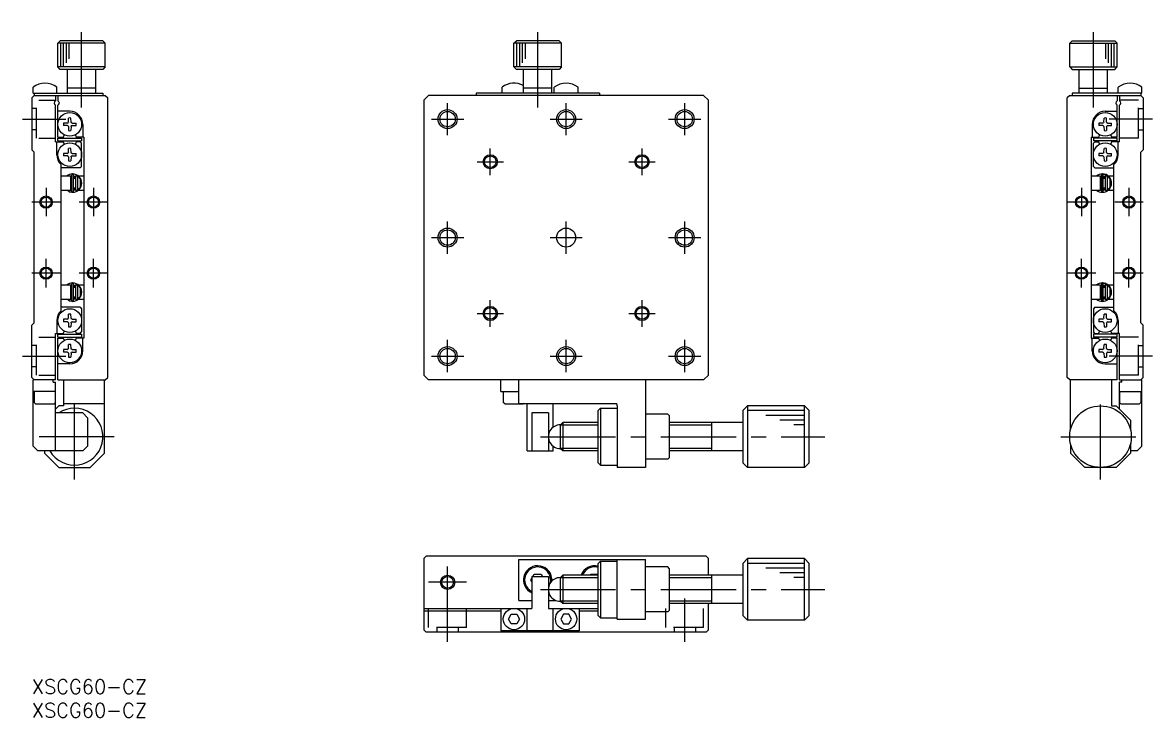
# Model space of a CAD drawing. Extents: x -2 to 236, y -8 to 272.
# Drawn here: x -1.9 to 236.3, y -8 to 138.6 of the extents above; entities that cross this region are included whole.
import ezdxf

# ---------------------------------------------------------------- set-up
doc = ezdxf.new("R2010")
doc.units = 0
doc.header["$LTSCALE"] = 0.5
doc.linetypes.add('CENTER', pattern=[50.8, 31.75, -6.35, 6.35, -6.35])
doc.linetypes.add('DASHED', pattern=[19.05, 12.7, -6.35])
for name, color, linetype in [('MSM_CENTER', 1, 'CENTER'), ('MSM_CONTINUOUS', 7, 'CONTINUOUS'), ('MSM_DASHED', 4, 'DASHED'), ('MSM_NARROW', 5, 'CONTINUOUS'), ('MSM_PART_NUMBER', 7, 'CONTINUOUS')]:
    doc.layers.add(name, color=color, linetype=linetype)
doc.styles.get("Standard").update_dxf_attribs({"font": 'txt.shx', "height": 3, "bigfont": 'bigfont.shx'})

# ---------------------------------------------------------------- blocks, each defined once
blk = doc.blocks.new('*U2')
at = {"layer": 'MSM_PART_NUMBER'}
blk.add_text('XSCG60-CZ', height=3, dxfattribs=at).set_placement((0, -3))
blk = doc.blocks.new('*U3')
at = {"layer": 'MSM_PART_NUMBER'}
blk.add_text('XSCG60-CZ', height=3, dxfattribs=at).set_placement((0, -8))

msp = doc.modelspace()

# ---------------------------------------------------------------- linework, layer by layer
at = {"layer": 'MSM_CENTER'}
for p, q in [((10.5, 120.71), (10.5, 138.6)), ((106.69, 120.71), (106.69, 138.6)), ((223.89, 120.71), (223.89, 138.6)), ((87.69, 114.83), (87.69, 121.63)), ((112.69, 114.83), (112.69, 121.63)), ((137.69, 114.83), (137.69, 121.63)), ((-1.95, 118.23), (7.2, 118.23)), ((84.29, 118.23), (91.09, 118.23)), ((109.29, 118.23), (116.09, 118.23)), ((134.29, 118.23), (141.09, 118.23)), ((236.34, 118.23), (227.19, 118.23)), ((96.69, 106.43), (96.69, 112.03)), ((128.69, 106.43), (128.69, 112.03)), ((93.89, 109.23), (99.49, 109.23)), ((125.89, 109.23), (131.49, 109.23)), ((3, 103.73), (3, 97.73)), ((13, 103.73), (13, 97.73)), ((221.39, 103.73), (221.39, 97.73)), ((231.39, 103.73), (231.39, 97.73)), ((6, 100.73), (0, 100.73)), ((16, 100.73), (10, 100.73)), ((224.39, 100.73), (218.39, 100.73)), ((234.39, 100.73), (228.39, 100.73)), ((87.69, 89.83), (87.69, 96.63)), ((112.69, 89.83), (112.69, 96.63)), ((137.69, 89.83), (137.69, 96.63)), ((84.29, 93.23), (91.09, 93.23)), ((109.29, 93.23), (116.09, 93.23)), ((134.29, 93.23), (141.09, 93.23)), ((3, 82.73), (3, 88.73)), ((13, 82.73), (13, 88.73)), ((221.39, 82.73), (221.39, 88.73)), ((231.39, 82.73), (231.39, 88.73)), ((6, 85.73), (0, 85.73)), ((16, 85.73), (10, 85.73)), ((224.39, 85.73), (218.39, 85.73)), ((234.39, 85.73), (228.39, 85.73)), ((96.69, 74.43), (96.69, 80.03)), ((128.69, 74.43), (128.69, 80.03)), ((93.89, 77.23), (99.49, 77.23)), ((125.89, 77.23), (131.49, 77.23)), ((87.69, 64.83), (87.69, 71.63)), ((112.69, 64.83), (112.69, 71.63)), ((137.69, 64.83), (137.69, 71.63)), ((-1.95, 68.23), (7.2, 68.23)), ((84.29, 68.23), (91.09, 68.23)), ((109.29, 68.23), (116.09, 68.23)), ((134.29, 68.23), (141.09, 68.23)), ((236.34, 68.23), (227.19, 68.23)), ((9, 42.18), (9, 59.69)), ((225.39, 42.18), (225.39, 59.69)), ((17.39, 51.23), (0.95, 51.23)), ((107.25, 51.23), (167.25, 51.23)), ((216.99, 51.23), (233.43, 51.23)), ((87.69, 7.94), (87.69, 24.5)), ((91.69, 20.5), (83.69, 20.5)), ((107.25, 19), (167.25, 19)), ((137.69, 7.94), (137.69, 17.09))]:
    msp.add_line(p, q, dxfattribs=at)
at = {"layer": 'MSM_CONTINUOUS'}
for p, q in [((5.5, 134.23), (6, 134.73)), ((15.5, 134.23), (5.5, 134.23)), ((5.5, 129.23), (5.5, 134.23)), ((15, 134.73), (6, 134.73)), ((15, 134.73), (15.5, 134.23)), ((15.5, 129.23), (15.5, 134.23)), ((101.69, 134.23), (102.19, 134.73)), ((111.69, 134.23), (101.69, 134.23)), ((101.69, 129.23), (101.69, 134.23)), ((111.19, 134.73), (102.19, 134.73)), ((111.19, 134.73), (111.69, 134.23)), ((111.69, 129.23), (111.69, 134.23)), ((219.39, 134.73), (218.89, 134.23)), ((218.89, 134.23), (228.89, 134.23)), ((218.89, 129.23), (218.89, 134.23)), ((219.39, 134.73), (228.39, 134.73)), ((228.89, 134.23), (228.39, 134.73)), ((228.89, 129.23), (228.89, 134.23)), ((15.5, 129.23), (5.5, 129.23)), ((6, 128.73), (5.5, 129.23)), ((15, 128.73), (6, 128.73)), ((7.5, 123.73), (7.5, 128.73)), ((13.5, 123.73), (13.5, 128.73)), ((15.5, 129.23), (15, 128.73)), ((111.69, 129.23), (101.69, 129.23)), ((102.19, 128.73), (101.69, 129.23)), ((111.19, 128.73), (102.19, 128.73)), ((103.69, 123.73), (103.69, 128.73)), ((109.69, 123.73), (109.69, 128.73)), ((111.69, 129.23), (111.19, 128.73)), ((218.89, 129.23), (228.89, 129.23)), ((218.89, 129.23), (219.39, 128.73)), ((219.39, 128.73), (228.39, 128.73)), ((220.89, 123.73), (220.89, 128.73)), ((226.89, 123.73), (226.89, 128.73)), ((228.39, 128.73), (228.89, 129.23)), ((0.25, 123.73), (0.25, 124.95)), ((5.25, 123.73), (5.25, 124.95)), ((13.5, 124.73), (7.5, 124.73)), ((99.19, 123.73), (99.19, 124.95)), ((109.69, 124.73), (103.69, 124.73)), ((110.19, 123.73), (110.19, 124.95)), ((115.19, 123.73), (115.19, 124.95)), ((220.89, 124.73), (226.89, 124.73)), ((229.14, 123.73), (229.14, 124.95)), ((234.14, 123.73), (234.14, 124.95)), ((0, 122.73), (0.5, 123.23)), ((0, 122.73), (0, 111.73)), ((0.25, 123.73), (15, 123.73)), ((0.5, 123.73), (0.5, 123.23)), ((0.5, 123.23), (15.5, 123.23)), ((5, 123.23), (5, 122.09)), ((5.5, 123.23), (5.5, 122.09)), ((15, 123.73), (15, 123.23)), ((15.5, 123.23), (16, 122.73)), ((16, 63.73), (16, 122.73)), ((82.69, 122.23), (83.69, 123.23)), ((82.69, 122.23), (82.69, 64.23)), ((141.69, 123.23), (83.69, 123.23)), ((119.69, 123.73), (93.69, 123.73)), ((93.69, 123.73), (93.69, 123.23)), ((119.69, 123.73), (119.69, 123.23)), ((142.69, 122.23), (141.69, 123.23)), ((142.69, 64.23), (142.69, 122.23)), ((218.89, 123.23), (218.39, 122.73)), ((218.39, 63.73), (218.39, 122.73)), ((218.89, 123.23), (233.89, 123.23)), ((234.14, 123.73), (219.39, 123.73)), ((219.39, 123.73), (219.39, 123.23)), ((228.89, 123.23), (228.89, 122.09)), ((229.39, 123.23), (229.39, 122.09)), ((233.89, 123.73), (233.89, 123.23)), ((234.39, 122.73), (233.89, 123.23)), ((234.39, 122.73), (234.39, 111.73)), ((5, 113.43), (5, 121.17)), ((5.5, 114.43), (5.5, 121.17)), ((8, 119.88), (5.5, 119.88)), ((226.39, 119.88), (228.89, 119.88)), ((228.89, 114.43), (228.89, 121.17)), ((229.39, 113.43), (229.39, 121.17)), ((7.5, 117.4), (6.68, 117.39)), ((7.5, 116.86), (6.68, 116.87)), ((7.5, 117.4), (7.67, 117.48)), ((7.5, 116.86), (7.67, 116.78)), ((7.73, 117.61), (7.67, 117.48)), ((7.73, 116.65), (7.67, 116.78)), ((7.73, 117.61), (7.74, 118.45)), ((8.27, 117.61), (8.26, 118.45)), ((8.27, 117.61), (8.33, 117.48)), ((8.27, 116.65), (8.33, 116.78)), ((8.5, 117.4), (8.33, 117.48)), ((8.5, 116.86), (8.33, 116.78)), ((8.5, 117.4), (9.32, 117.39)), ((8.5, 116.86), (9.32, 116.87)), ((10.75, 117.13), (10.75, 114.43)), ((223.64, 117.13), (223.64, 114.43)), ((225.89, 117.4), (225.06, 117.39)), ((225.89, 116.86), (225.06, 116.87)), ((225.89, 117.4), (226.05, 117.48)), ((225.89, 116.86), (226.05, 116.78)), ((226.11, 117.61), (226.05, 117.48)), ((226.11, 116.65), (226.05, 116.78)), ((226.11, 117.61), (226.13, 118.45)), ((226.66, 117.61), (226.65, 118.45)), ((226.66, 117.61), (226.72, 117.48)), ((226.66, 116.65), (226.72, 116.78)), ((226.89, 117.4), (226.72, 117.48)), ((226.89, 116.86), (226.72, 116.78)), ((226.89, 117.4), (227.71, 117.39)), ((226.89, 116.86), (227.71, 116.87)), ((5.5, 114.43), (6.59, 114.43)), ((7.73, 116.65), (7.74, 115.81)), ((8.27, 116.65), (8.26, 115.81)), ((11, 114.43), (9.41, 114.43)), ((11, 114.43), (11, 72.03)), ((223.39, 114.43), (223.39, 72.03)), ((223.39, 114.43), (224.97, 114.43)), ((226.11, 116.65), (226.13, 115.81)), ((226.66, 116.65), (226.65, 115.81)), ((228.89, 114.43), (227.8, 114.43)), ((5, 113.43), (6.59, 113.43)), ((5.25, 110.73), (5.25, 113.43)), ((5.5, 114.23), (10.5, 114.23)), ((5.5, 113.63), (5.5, 114.23)), ((5.5, 113.63), (10.5, 113.63)), ((7.73, 111.21), (7.74, 112.05)), ((8.27, 111.21), (8.26, 112.05)), ((10.2, 113.43), (9.41, 113.43)), ((10.2, 113.43), (10.5, 113.13)), ((10.5, 114.23), (10.5, 113.63)), ((10.5, 108.23), (10.5, 113.13)), ((228.89, 114.23), (223.89, 114.23)), ((223.89, 114.23), (223.89, 113.63)), ((228.89, 113.63), (223.89, 113.63)), ((224.19, 113.43), (223.89, 113.13)), ((223.89, 108.23), (223.89, 113.13)), ((224.19, 113.43), (224.97, 113.43)), ((226.11, 111.21), (226.13, 112.05)), ((226.66, 111.21), (226.65, 112.05)), ((229.39, 113.43), (227.8, 113.43)), ((228.89, 113.63), (228.89, 114.23)), ((229.14, 110.73), (229.14, 113.43)), ((0, 111.73), (0.5, 111.23)), ((0.5, 75.23), (0.5, 111.23)), ((7.5, 111), (6.68, 110.99)), ((7.5, 110.46), (6.68, 110.47)), ((7.5, 111), (7.67, 111.08)), ((7.5, 110.46), (7.67, 110.38)), ((7.73, 111.21), (7.67, 111.08)), ((7.73, 110.25), (7.67, 110.38)), ((7.73, 110.25), (7.74, 109.41)), ((8.27, 110.25), (8.26, 109.41)), ((8.27, 111.21), (8.33, 111.08)), ((8.27, 110.25), (8.33, 110.38)), ((8.5, 111), (8.33, 111.08)), ((8.5, 110.46), (8.33, 110.38)), ((8.5, 111), (9.32, 110.99)), ((8.5, 110.46), (9.32, 110.47)), ((225.89, 111), (225.06, 110.99)), ((225.89, 110.46), (225.06, 110.47)), ((225.89, 111), (226.05, 111.08)), ((225.89, 110.46), (226.05, 110.38)), ((226.11, 111.21), (226.05, 111.08)), ((226.11, 110.25), (226.05, 110.38)), ((226.11, 110.25), (226.13, 109.41)), ((226.66, 110.25), (226.65, 109.41)), ((226.66, 111.21), (226.72, 111.08)), ((226.66, 110.25), (226.72, 110.38)), ((226.89, 111), (226.72, 111.08)), ((226.89, 110.46), (226.72, 110.38)), ((226.89, 111), (227.71, 110.99)), ((226.89, 110.46), (227.71, 110.47)), ((234.39, 111.73), (233.89, 111.23)), ((233.89, 75.23), (233.89, 111.23)), ((6.2, 77.81), (6.2, 108.65)), ((10.2, 107.93), (6.2, 107.93)), ((10.2, 107.93), (10.5, 108.23)), ((224.19, 107.93), (223.89, 108.23)), ((224.19, 107.93), (228.19, 107.93)), ((228.19, 77.81), (228.19, 108.65)), ((8.2, 106.23), (6.2, 106.23)), ((7.84, 106.52), (7.82, 106.51)), ((7.83, 106.52), (7.84, 106.52)), ((7.87, 106.53), (7.84, 106.52)), ((7.84, 106.52), (7.84, 106.52)), ((7.84, 106.52), (7.84, 106.52)), ((7.84, 106.52), (7.84, 106.52)), ((7.88, 106.53), (7.87, 106.53)), ((7.89, 106.54), (7.88, 106.54)), ((7.88, 106.54), (7.88, 106.54)), ((7.88, 106.54), (7.88, 106.53)), ((7.88, 106.53), (7.88, 106.53)), ((7.89, 106.54), (7.89, 106.54)), ((7.89, 106.54), (7.89, 106.54)), ((7.89, 106.54), (7.89, 106.54)), ((7.89, 106.54), (7.89, 106.54)), ((7.89, 106.54), (7.89, 106.54)), ((7.89, 106.54), (7.89, 106.54)), ((7.89, 106.54), (7.89, 106.54)), ((7.89, 106.54), (7.89, 106.54)), ((8.19, 106.23), (8.2, 106.23)), ((8.2, 106.23), (8.4, 106.27)), ((8.2, 103.23), (8.2, 106.23)), ((8.2, 106.17), (8.21, 106.16)), ((8.4, 105.73), (8.2, 105.73)), ((8.21, 106.16), (8.22, 106.16)), ((8.22, 106.16), (8.24, 106.15)), ((8.24, 106.15), (8.25, 106.14)), ((8.25, 106.14), (8.26, 106.14)), ((8.26, 106.14), (8.28, 106.13)), ((8.28, 106.13), (8.29, 106.12)), ((8.29, 106.12), (8.3, 106.11)), ((8.3, 106.11), (8.31, 106.1)), ((8.31, 106.1), (8.32, 106.09)), ((8.32, 106.09), (8.33, 106.08)), ((8.33, 106.08), (8.34, 106.07)), ((8.34, 106.07), (8.35, 106.05)), ((8.35, 106.05), (8.36, 106.04)), ((8.36, 106.04), (8.37, 106.03)), ((8.37, 106.03), (8.37, 106.02)), ((8.37, 106.02), (8.38, 106)), ((8.38, 106), (8.38, 105.99)), ((8.38, 105.99), (8.39, 105.97)), ((8.39, 105.97), (8.39, 105.96)), ((8.39, 105.96), (8.4, 105.94)), ((8.4, 106.48), (8.4, 102.98)), ((8.4, 105.94), (8.4, 105.93)), ((8.4, 105.93), (8.4, 105.91)), ((8.4, 105.91), (8.4, 105.9)), ((8.4, 105.9), (8.4, 105.89)), ((8.4, 105.89), (8.4, 105.88)), ((8.79, 102.98), (8.79, 106.48)), ((9.2, 105.73), (8.79, 105.73)), ((8.79, 106.27), (9.2, 106.17)), ((9, 106.23), (9, 105.73)), ((9.01, 106.23), (9, 106.23)), ((9.01, 106.23), (9.01, 106.23)), ((9.01, 106.23), (9.01, 106.23)), ((9.01, 106.23), (9.01, 106.23)), ((9.01, 106.23), (9.01, 106.23)), ((9.2, 106.23), (9.2, 103.23)), ((9.7, 106.23), (9.2, 106.23)), ((9.7, 103.23), (9.7, 106.23)), ((9.7, 106.17), (10.2, 105.64)), ((11, 106.23), (9.84, 106.23)), ((10.2, 105.65), (10.2, 103.81)), ((225.39, 106.23), (223.39, 106.23)), ((225.38, 106.23), (225.39, 106.23)), ((225.39, 106.23), (225.59, 106.27)), ((225.39, 103.23), (225.39, 106.23)), ((225.59, 105.73), (225.39, 105.73)), ((225.59, 106.48), (225.59, 102.98)), ((226.5, 106.54), (225.81, 106.67)), ((225.99, 106.51), (225.98, 106.5)), ((225.98, 102.98), (225.98, 106.48)), ((225.98, 105.92), (225.99, 105.94)), ((225.98, 105.91), (225.98, 105.92)), ((225.98, 105.89), (225.98, 105.91)), ((225.98, 105.88), (225.98, 105.89)), ((226.39, 105.73), (225.98, 105.73)), ((226.02, 106.52), (225.99, 106.51)), ((225.99, 105.97), (226, 105.98)), ((225.99, 105.95), (225.99, 105.97)), ((225.99, 105.94), (225.99, 105.95)), ((226, 105.99), (226.01, 106.01)), ((226, 105.98), (226, 105.99)), ((226.01, 106.01), (226.02, 106.02)), ((226.05, 106.53), (226.02, 106.52)), ((226.02, 106.04), (226.03, 106.05)), ((226.02, 106.02), (226.02, 106.04)), ((226.03, 106.05), (226.04, 106.06)), ((226.04, 106.06), (226.05, 106.07)), ((226.08, 106.54), (226.05, 106.53)), ((226.05, 106.07), (226.06, 106.08)), ((226.06, 106.08), (226.07, 106.09)), ((226.07, 106.09), (226.08, 106.1)), ((226.12, 106.55), (226.08, 106.54)), ((226.08, 106.1), (226.09, 106.11)), ((226.09, 106.11), (226.1, 106.12)), ((226.1, 106.12), (226.12, 106.13)), ((226.15, 106.56), (226.12, 106.55)), ((226.12, 106.13), (226.13, 106.14)), ((226.13, 106.14), (226.14, 106.15)), ((226.14, 106.15), (226.16, 106.15)), ((226.18, 106.57), (226.15, 106.56)), ((226.16, 106.15), (226.17, 106.16)), ((226.17, 106.16), (226.18, 106.17)), ((226.22, 106.57), (226.18, 106.57)), ((226.18, 106.17), (226.2, 106.17)), ((226.19, 106.17), (226.19, 105.73)), ((226.2, 106.17), (226.21, 106.18)), ((226.21, 106.18), (226.23, 106.18)), ((226.25, 106.57), (226.22, 106.57)), ((226.23, 106.18), (226.24, 106.18)), ((226.24, 106.18), (226.26, 106.18)), ((226.29, 106.57), (226.25, 106.57)), ((226.26, 106.18), (226.27, 106.18)), ((226.27, 106.18), (226.29, 106.18)), ((226.32, 106.57), (226.29, 106.57)), ((226.29, 106.18), (226.3, 106.18)), ((226.3, 106.18), (226.32, 106.18)), ((226.35, 106.57), (226.32, 106.57)), ((226.32, 106.18), (226.33, 106.18)), ((226.33, 106.18), (226.35, 106.18)), ((226.39, 106.57), (226.35, 106.57)), ((226.35, 106.18), (226.36, 106.17)), ((226.36, 106.17), (226.38, 106.17)), ((226.38, 106.17), (226.39, 106.16)), ((226.42, 106.56), (226.39, 106.57)), ((226.39, 106.23), (226.39, 103.23)), ((226.89, 106.23), (226.39, 106.23)), ((226.39, 106.16), (226.4, 106.16)), ((226.4, 106.16), (226.41, 106.15)), ((226.46, 106.55), (226.42, 106.56)), ((226.45, 106.23), (226.46, 106.24)), ((226.49, 106.54), (226.46, 106.55)), ((226.49, 106.29), (226.46, 106.23)), ((226.46, 106.25), (226.47, 106.27)), ((226.46, 106.24), (226.46, 106.25)), ((226.47, 106.27), (226.48, 106.28)), ((226.48, 106.3), (226.49, 106.31)), ((226.48, 106.28), (226.48, 106.3)), ((226.52, 106.53), (226.49, 106.54)), ((226.56, 106.51), (226.49, 106.29)), ((226.49, 106.31), (226.5, 106.32)), ((226.5, 106.34), (226.51, 106.35)), ((226.5, 106.32), (226.5, 106.34)), ((226.51, 106.37), (226.52, 106.38)), ((226.51, 106.35), (226.51, 106.37)), ((226.55, 106.52), (226.52, 106.53)), ((226.52, 106.38), (226.53, 106.4)), ((226.53, 106.42), (226.54, 106.44)), ((226.53, 106.41), (226.53, 106.42)), ((226.53, 106.4), (226.53, 106.41)), ((226.54, 106.45), (226.55, 106.46)), ((226.54, 106.44), (226.54, 106.45)), ((226.55, 106.51), (226.55, 106.52)), ((226.55, 106.52), (226.55, 106.52)), ((226.58, 106.5), (226.55, 106.52)), ((226.55, 106.51), (226.55, 106.51)), ((226.55, 106.5), (226.55, 106.51)), ((226.55, 106.51), (226.55, 106.51)), ((226.55, 106.49), (226.55, 106.5)), ((226.55, 106.5), (226.55, 106.5)), ((226.55, 106.48), (226.55, 106.49)), ((226.55, 106.47), (226.55, 106.48)), ((226.55, 106.46), (226.55, 106.47)), ((226.89, 103.23), (226.89, 106.23)), ((226.89, 106.18), (227.39, 105.65)), ((228.19, 106.23), (227.02, 106.23)), ((227.39, 105.65), (227.39, 103.81)), ((6.2, 103.23), (8.2, 103.23)), ((7.36, 103.23), (7.84, 102.94)), ((7.81, 102.96), (7.83, 102.95)), ((7.83, 102.95), (7.92, 103.23)), ((7.83, 102.97), (7.84, 102.98)), ((7.83, 102.96), (7.83, 102.97)), ((7.83, 102.95), (7.83, 102.96)), ((7.83, 102.96), (7.83, 102.96)), ((7.83, 102.94), (7.83, 102.95)), ((7.83, 102.95), (7.83, 102.95)), ((7.84, 102.94), (7.83, 102.94)), ((7.83, 102.94), (7.83, 102.94)), ((7.84, 103.01), (7.85, 103.02)), ((7.84, 103), (7.84, 103.01)), ((7.84, 102.99), (7.84, 103)), ((7.84, 102.98), (7.84, 102.99)), ((7.84, 102.94), (7.87, 102.93)), ((7.85, 103.04), (7.86, 103.05)), ((7.85, 103.03), (7.85, 103.04)), ((7.85, 103.02), (7.85, 103.03)), ((7.86, 103.07), (7.87, 103.08)), ((7.86, 103.05), (7.86, 103.07)), ((7.87, 103.1), (7.88, 103.11)), ((7.87, 103.08), (7.87, 103.1)), ((7.87, 102.93), (7.9, 102.92)), ((7.88, 103.11), (7.89, 103.12)), ((7.88, 102.92), (8.57, 102.79)), ((7.89, 103.14), (7.9, 103.15)), ((7.89, 103.12), (7.89, 103.14)), ((7.9, 103.17), (7.91, 103.18)), ((7.9, 103.15), (7.9, 103.17)), ((7.9, 102.92), (7.93, 102.91)), ((7.91, 103.18), (7.92, 103.19)), ((7.92, 103.21), (7.93, 103.22)), ((7.92, 103.19), (7.92, 103.21)), ((7.93, 103.22), (7.94, 103.23)), ((7.93, 102.91), (7.96, 102.9)), ((7.96, 102.9), (8, 102.89)), ((8, 102.89), (8.03, 102.89)), ((8.03, 102.89), (8.07, 102.89)), ((8.07, 102.89), (8.1, 102.89)), ((8.1, 102.89), (8.13, 102.89)), ((8.13, 102.89), (8.17, 102.89)), ((8.17, 102.89), (8.2, 102.89)), ((8.2, 103.73), (8.4, 103.73)), ((8.22, 103.3), (8.2, 103.29)), ((8.2, 103.29), (8.2, 103.29)), ((8.2, 102.89), (8.24, 102.9)), ((8.23, 103.3), (8.22, 103.3)), ((8.24, 103.31), (8.23, 103.3)), ((8.26, 103.32), (8.24, 103.31)), ((8.24, 102.9), (8.27, 102.91)), ((8.27, 103.33), (8.26, 103.32)), ((8.28, 103.34), (8.27, 103.33)), ((8.27, 102.91), (8.3, 102.92)), ((8.29, 103.34), (8.28, 103.34)), ((8.31, 103.35), (8.29, 103.34)), ((8.3, 102.92), (8.34, 102.93)), ((8.32, 103.37), (8.31, 103.35)), ((8.33, 103.38), (8.32, 103.37)), ((8.34, 103.39), (8.33, 103.38)), ((8.35, 103.4), (8.34, 103.39)), ((8.34, 102.93), (8.37, 102.94)), ((8.36, 103.42), (8.35, 103.41)), ((8.35, 103.41), (8.35, 103.4)), ((8.37, 103.44), (8.36, 103.42)), ((8.38, 103.45), (8.37, 103.44)), ((8.37, 102.94), (8.4, 102.95)), ((8.39, 103.48), (8.38, 103.46)), ((8.38, 103.46), (8.38, 103.45)), ((8.4, 103.51), (8.39, 103.49)), ((8.39, 103.49), (8.39, 103.48)), ((8.4, 103.58), (8.4, 103.57)), ((8.4, 103.57), (8.4, 103.55)), ((8.4, 103.55), (8.4, 103.54)), ((8.4, 103.54), (8.4, 103.52)), ((8.4, 103.52), (8.4, 103.51)), ((8.4, 102.95), (8.41, 102.96)), ((8.79, 103.73), (9.2, 103.73)), ((9.2, 103.29), (8.79, 103.19)), ((9, 103.73), (9, 103.23)), ((9, 103.23), (9.01, 103.23)), ((9.01, 103.23), (9.01, 103.23)), ((9.01, 103.23), (9.01, 103.23)), ((9.01, 103.23), (9.01, 103.23)), ((9.2, 103.23), (9.7, 103.23)), ((10.2, 103.81), (9.7, 103.28)), ((9.84, 103.23), (9.84, 103.23)), ((9.84, 103.23), (11, 103.23)), ((223.39, 103.23), (225.39, 103.23)), ((225.39, 103.23), (225.37, 103.23)), ((225.39, 103.73), (225.59, 103.73)), ((225.59, 103.19), (225.39, 103.23)), ((225.98, 103.73), (226.39, 103.73)), ((225.98, 103.57), (225.98, 103.58)), ((225.98, 103.56), (225.98, 103.57)), ((225.98, 103.54), (225.98, 103.56)), ((225.99, 103.53), (225.98, 103.54)), ((226.39, 103.29), (225.98, 103.19)), ((225.99, 103.52), (225.99, 103.53)), ((225.99, 103.5), (225.99, 103.52)), ((226, 103.49), (225.99, 103.5)), ((226, 103.47), (226, 103.49)), ((226.01, 103.46), (226, 103.47)), ((226.01, 103.44), (226.01, 103.46)), ((226.02, 103.43), (226.01, 103.44)), ((226.03, 103.42), (226.02, 103.43)), ((226.04, 103.41), (226.03, 103.42)), ((226.05, 103.39), (226.04, 103.41)), ((226.05, 103.38), (226.05, 103.39)), ((226.06, 103.37), (226.05, 103.38)), ((226.08, 103.36), (226.06, 103.37)), ((226.09, 103.35), (226.08, 103.36)), ((226.1, 103.34), (226.09, 103.35)), ((226.11, 103.33), (226.1, 103.34)), ((226.12, 103.32), (226.11, 103.33)), ((226.14, 103.31), (226.12, 103.32)), ((226.15, 103.31), (226.14, 103.31)), ((226.16, 103.3), (226.15, 103.31)), ((226.18, 103.3), (226.16, 103.3)), ((226.19, 103.29), (226.18, 103.3)), ((226.19, 103.73), (226.19, 103.29)), ((226.21, 103.29), (226.19, 103.29)), ((226.22, 103.28), (226.21, 103.29)), ((226.23, 103.28), (226.22, 103.28)), ((226.25, 103.28), (226.23, 103.28)), ((226.26, 103.28), (226.25, 103.28)), ((226.28, 103.28), (226.26, 103.28)), ((226.29, 103.28), (226.28, 103.28)), ((226.31, 103.28), (226.29, 103.28)), ((226.32, 103.28), (226.31, 103.28)), ((226.34, 103.28), (226.32, 103.28)), ((226.35, 103.29), (226.34, 103.28)), ((226.37, 103.29), (226.35, 103.29)), ((226.38, 103.29), (226.37, 103.29)), ((226.4, 103.3), (226.38, 103.29)), ((226.39, 103.23), (226.89, 103.23)), ((226.49, 102.92), (226.55, 102.94)), ((226.55, 102.94), (226.57, 102.95)), ((226.56, 102.95), (226.56, 102.95)), ((227.39, 103.81), (226.89, 103.28)), ((227.02, 103.23), (228.19, 103.23)), ((7.84, 83.52), (7.82, 83.51)), ((7.83, 83.52), (7.84, 83.52)), ((7.87, 83.53), (7.84, 83.52)), ((7.84, 83.52), (7.84, 83.52)), ((7.84, 83.52), (7.84, 83.52)), ((7.84, 83.52), (7.84, 83.52)), ((7.88, 83.53), (7.87, 83.53)), ((7.89, 83.54), (7.88, 83.54)), ((7.88, 83.54), (7.88, 83.54)), ((7.88, 83.54), (7.88, 83.53)), ((7.88, 83.53), (7.88, 83.53)), ((7.89, 83.54), (7.89, 83.54)), ((7.89, 83.54), (7.89, 83.54)), ((7.89, 83.54), (7.89, 83.54)), ((7.89, 83.54), (7.89, 83.54)), ((7.89, 83.54), (7.89, 83.54)), ((7.89, 83.54), (7.89, 83.54)), ((7.89, 83.54), (7.89, 83.54)), ((7.89, 83.54), (7.89, 83.54)), ((8.4, 83.48), (8.4, 79.98)), ((8.79, 79.98), (8.79, 83.48)), ((225.59, 83.48), (225.59, 79.98)), ((226.5, 83.54), (225.81, 83.67)), ((225.99, 83.51), (225.98, 83.5)), ((225.98, 79.98), (225.98, 83.48)), ((226.02, 83.52), (225.99, 83.51)), ((226.05, 83.53), (226.02, 83.52)), ((226.08, 83.54), (226.05, 83.53)), ((226.12, 83.55), (226.08, 83.54)), ((226.15, 83.56), (226.12, 83.55)), ((226.18, 83.57), (226.15, 83.56)), ((226.22, 83.57), (226.18, 83.57)), ((226.25, 83.57), (226.22, 83.57)), ((226.29, 83.57), (226.25, 83.57)), ((226.32, 83.57), (226.29, 83.57)), ((226.35, 83.57), (226.32, 83.57)), ((226.39, 83.57), (226.35, 83.57)), ((226.42, 83.56), (226.39, 83.57)), ((226.46, 83.55), (226.42, 83.56)), ((226.49, 83.54), (226.46, 83.55)), ((226.52, 83.53), (226.49, 83.54)), ((226.56, 83.51), (226.49, 83.29)), ((226.55, 83.52), (226.52, 83.53)), ((226.53, 83.42), (226.54, 83.44)), ((226.53, 83.41), (226.53, 83.42)), ((226.53, 83.4), (226.53, 83.41)), ((226.54, 83.45), (226.55, 83.46)), ((226.54, 83.44), (226.54, 83.45)), ((226.55, 83.51), (226.55, 83.52)), ((226.55, 83.52), (226.55, 83.52)), ((226.55, 83.51), (226.55, 83.51)), ((226.55, 83.5), (226.55, 83.51)), ((226.55, 83.51), (226.55, 83.51)), ((226.55, 83.49), (226.55, 83.5)), ((226.55, 83.5), (226.55, 83.5)), ((226.55, 83.48), (226.55, 83.49)), ((226.55, 83.47), (226.55, 83.48)), ((226.55, 83.46), (226.55, 83.47)), ((226.58, 83.5), (226.56, 83.51)), ((8.2, 83.23), (6.2, 83.23)), ((8.19, 83.23), (8.2, 83.23)), ((8.2, 83.23), (8.4, 83.27)), ((8.2, 80.23), (8.2, 83.23)), ((8.2, 83.17), (8.21, 83.16)), ((8.4, 82.73), (8.2, 82.73)), ((8.21, 83.16), (8.22, 83.16)), ((8.22, 83.16), (8.24, 83.15)), ((8.24, 83.15), (8.25, 83.14)), ((8.25, 83.14), (8.26, 83.14)), ((8.26, 83.14), (8.28, 83.13)), ((8.28, 83.13), (8.29, 83.12)), ((8.29, 83.12), (8.3, 83.11)), ((8.3, 83.11), (8.31, 83.1)), ((8.31, 83.1), (8.32, 83.09)), ((8.32, 83.09), (8.33, 83.08)), ((8.33, 83.08), (8.34, 83.07)), ((8.34, 83.07), (8.35, 83.05)), ((8.35, 83.05), (8.36, 83.04)), ((8.36, 83.04), (8.37, 83.03)), ((8.37, 83.03), (8.37, 83.02)), ((8.37, 83.02), (8.38, 83)), ((8.38, 83), (8.38, 82.99)), ((8.38, 82.99), (8.39, 82.97)), ((8.39, 82.97), (8.39, 82.96)), ((8.39, 82.96), (8.4, 82.94)), ((8.4, 82.94), (8.4, 82.93)), ((8.4, 82.93), (8.4, 82.91)), ((8.4, 82.91), (8.4, 82.9)), ((8.4, 82.9), (8.4, 82.89)), ((8.4, 82.89), (8.4, 82.88)), ((9.2, 82.73), (8.79, 82.73)), ((8.79, 83.27), (9.2, 83.17)), ((9, 83.23), (9, 82.73)), ((9.01, 83.23), (9, 83.23)), ((9.01, 83.23), (9.01, 83.23)), ((9.01, 83.23), (9.01, 83.23)), ((9.01, 83.23), (9.01, 83.23)), ((9.01, 83.23), (9.01, 83.23)), ((9.2, 83.23), (9.2, 80.23)), ((9.7, 83.23), (9.2, 83.23)), ((9.7, 80.23), (9.7, 83.23)), ((9.7, 83.17), (10.2, 82.64)), ((11, 83.23), (9.84, 83.23)), ((10.2, 82.65), (10.2, 80.81)), ((225.39, 83.23), (223.39, 83.23)), ((225.38, 83.23), (225.39, 83.23)), ((225.39, 83.23), (225.59, 83.27)), ((225.39, 80.23), (225.39, 83.23)), ((225.59, 82.73), (225.39, 82.73)), ((225.98, 82.92), (225.99, 82.94)), ((225.98, 82.91), (225.98, 82.92)), ((225.98, 82.89), (225.98, 82.91)), ((225.98, 82.88), (225.98, 82.89)), ((226.39, 82.73), (225.98, 82.73)), ((225.99, 82.97), (226, 82.98)), ((225.99, 82.95), (225.99, 82.97)), ((225.99, 82.94), (225.99, 82.95)), ((226, 82.99), (226.01, 83.01)), ((226, 82.98), (226, 82.99)), ((226.01, 83.01), (226.02, 83.02)), ((226.02, 83.04), (226.03, 83.05)), ((226.02, 83.02), (226.02, 83.04)), ((226.03, 83.05), (226.04, 83.06)), ((226.04, 83.06), (226.05, 83.07)), ((226.05, 83.07), (226.06, 83.08)), ((226.06, 83.08), (226.07, 83.09)), ((226.07, 83.09), (226.08, 83.1)), ((226.08, 83.1), (226.09, 83.11)), ((226.09, 83.11), (226.1, 83.12)), ((226.1, 83.12), (226.12, 83.13)), ((226.12, 83.13), (226.13, 83.14)), ((226.13, 83.14), (226.14, 83.15)), ((226.14, 83.15), (226.16, 83.15)), ((226.16, 83.15), (226.17, 83.16)), ((226.17, 83.16), (226.18, 83.17)), ((226.18, 83.17), (226.2, 83.17)), ((226.19, 83.17), (226.19, 82.73)), ((226.2, 83.17), (226.21, 83.18)), ((226.21, 83.18), (226.23, 83.18)), ((226.23, 83.18), (226.24, 83.18)), ((226.24, 83.18), (226.26, 83.18)), ((226.26, 83.18), (226.27, 83.18)), ((226.27, 83.18), (226.29, 83.18)), ((226.29, 83.18), (226.3, 83.18)), ((226.3, 83.18), (226.32, 83.18)), ((226.32, 83.18), (226.33, 83.18)), ((226.33, 83.18), (226.35, 83.18)), ((226.35, 83.18), (226.36, 83.17)), ((226.36, 83.17), (226.38, 83.17)), ((226.38, 83.17), (226.39, 83.16)), ((226.39, 83.23), (226.39, 80.23)), ((226.89, 83.23), (226.39, 83.23)), ((226.39, 83.16), (226.4, 83.16)), ((226.4, 83.16), (226.41, 83.16)), ((226.45, 83.23), (226.46, 83.24)), ((226.49, 83.29), (226.46, 83.23)), ((226.46, 83.25), (226.47, 83.27)), ((226.46, 83.24), (226.46, 83.25)), ((226.47, 83.27), (226.48, 83.28)), ((226.48, 83.3), (226.49, 83.31)), ((226.48, 83.28), (226.48, 83.3)), ((226.49, 83.31), (226.5, 83.32)), ((226.5, 83.34), (226.51, 83.35)), ((226.5, 83.32), (226.5, 83.34)), ((226.51, 83.37), (226.52, 83.38)), ((226.51, 83.35), (226.51, 83.37)), ((226.52, 83.38), (226.53, 83.4)), ((226.89, 80.23), (226.89, 83.23)), ((226.89, 83.18), (227.39, 82.65)), ((228.19, 83.23), (227.02, 83.23)), ((227.39, 82.65), (227.39, 80.81)), ((6.2, 80.23), (8.2, 80.23)), ((7.36, 80.23), (7.84, 79.94)), ((7.81, 79.96), (8.57, 79.79)), ((7.83, 79.95), (7.92, 80.23)), ((7.83, 79.97), (7.84, 79.98)), ((7.83, 79.96), (7.83, 79.97)), ((7.83, 79.95), (7.83, 79.96)), ((7.83, 79.96), (7.83, 79.96)), ((7.83, 79.95), (7.83, 79.95)), ((7.83, 79.94), (7.83, 79.95)), ((7.83, 79.95), (7.83, 79.95)), ((7.84, 79.94), (7.83, 79.94)), ((7.83, 79.94), (7.83, 79.94)), ((7.84, 80.01), (7.85, 80.02)), ((7.84, 80), (7.84, 80.01)), ((7.84, 79.99), (7.84, 80)), ((7.84, 79.98), (7.84, 79.99)), ((7.84, 79.94), (7.87, 79.93)), ((7.85, 80.04), (7.86, 80.05)), ((7.85, 80.03), (7.85, 80.04)), ((7.85, 80.02), (7.85, 80.03)), ((7.86, 80.07), (7.87, 80.08)), ((7.86, 80.05), (7.86, 80.07)), ((7.87, 80.1), (7.88, 80.11)), ((7.87, 80.08), (7.87, 80.1)), ((7.87, 79.93), (7.9, 79.92)), ((7.88, 80.11), (7.89, 80.12)), ((7.89, 80.14), (7.9, 80.15)), ((7.89, 80.12), (7.89, 80.14)), ((7.9, 80.17), (7.91, 80.18)), ((7.9, 80.15), (7.9, 80.17)), ((7.9, 79.92), (7.93, 79.91)), ((7.91, 80.18), (7.92, 80.19)), ((7.92, 80.21), (7.93, 80.22)), ((7.92, 80.19), (7.92, 80.21)), ((7.93, 80.22), (7.94, 80.23)), ((7.93, 79.91), (7.96, 79.9)), ((7.96, 79.9), (8, 79.89)), ((8, 79.89), (8.03, 79.89)), ((8.03, 79.89), (8.07, 79.89)), ((8.07, 79.89), (8.1, 79.89)), ((8.1, 79.89), (8.13, 79.89)), ((8.13, 79.89), (8.17, 79.89)), ((8.17, 79.89), (8.2, 79.89)), ((8.2, 80.73), (8.4, 80.73)), ((8.22, 80.3), (8.2, 80.29)), ((8.2, 80.29), (8.2, 80.29)), ((8.2, 79.89), (8.24, 79.9)), ((8.23, 80.3), (8.22, 80.3)), ((8.24, 80.31), (8.23, 80.3)), ((8.26, 80.32), (8.24, 80.31)), ((8.24, 79.9), (8.27, 79.91)), ((8.27, 80.33), (8.26, 80.32)), ((8.28, 80.34), (8.27, 80.33)), ((8.27, 79.91), (8.3, 79.92)), ((8.29, 80.34), (8.28, 80.34)), ((8.31, 80.35), (8.29, 80.34)), ((8.3, 79.92), (8.34, 79.93)), ((8.32, 80.37), (8.31, 80.35)), ((8.33, 80.38), (8.32, 80.37)), ((8.34, 80.39), (8.33, 80.38)), ((8.35, 80.4), (8.34, 80.39)), ((8.34, 79.93), (8.37, 79.94)), ((8.36, 80.42), (8.35, 80.41)), ((8.35, 80.41), (8.35, 80.4)), ((8.37, 80.44), (8.36, 80.42)), ((8.38, 80.45), (8.37, 80.44)), ((8.37, 79.94), (8.4, 79.95)), ((8.39, 80.48), (8.38, 80.46)), ((8.38, 80.46), (8.38, 80.45)), ((8.4, 80.51), (8.39, 80.49)), ((8.39, 80.49), (8.39, 80.48)), ((8.4, 80.58), (8.4, 80.57)), ((8.4, 80.57), (8.4, 80.55)), ((8.4, 80.55), (8.4, 80.54)), ((8.4, 80.54), (8.4, 80.52)), ((8.4, 80.52), (8.4, 80.51)), ((8.4, 79.95), (8.41, 79.96)), ((8.79, 80.73), (9.2, 80.73)), ((9.2, 80.29), (8.79, 80.19)), ((9, 80.73), (9, 80.23)), ((9, 80.23), (9.01, 80.23)), ((9.01, 80.23), (9.01, 80.23)), ((9.01, 80.23), (9.01, 80.23)), ((9.01, 80.23), (9.01, 80.23)), ((9.2, 80.23), (9.7, 80.23)), ((10.2, 80.81), (9.7, 80.28)), ((9.84, 80.23), (9.84, 80.23)), ((9.84, 80.23), (11, 80.23)), ((223.39, 80.23), (225.39, 80.23)), ((225.39, 80.23), (225.37, 80.23)), ((225.39, 80.73), (225.59, 80.73)), ((225.59, 80.19), (225.39, 80.23)), ((225.98, 80.73), (226.39, 80.73)), ((225.98, 80.57), (225.98, 80.58)), ((225.98, 80.56), (225.98, 80.57)), ((225.98, 80.54), (225.98, 80.56)), ((225.99, 80.53), (225.98, 80.54)), ((226.39, 80.29), (225.98, 80.19)), ((225.99, 80.52), (225.99, 80.53)), ((225.99, 80.5), (225.99, 80.52)), ((226, 80.49), (225.99, 80.5)), ((226, 80.47), (226, 80.49)), ((226.01, 80.46), (226, 80.47)), ((226.01, 80.44), (226.01, 80.46)), ((226.02, 80.43), (226.01, 80.44)), ((226.03, 80.42), (226.02, 80.43)), ((226.04, 80.41), (226.03, 80.42)), ((226.05, 80.39), (226.04, 80.41)), ((226.05, 80.38), (226.05, 80.39)), ((226.06, 80.37), (226.05, 80.38)), ((226.08, 80.36), (226.06, 80.37)), ((226.09, 80.35), (226.08, 80.36)), ((226.1, 80.34), (226.09, 80.35)), ((226.11, 80.33), (226.1, 80.34)), ((226.12, 80.32), (226.11, 80.33)), ((226.14, 80.31), (226.12, 80.32)), ((226.15, 80.31), (226.14, 80.31)), ((226.16, 80.3), (226.15, 80.31)), ((226.18, 80.3), (226.16, 80.3)), ((226.19, 80.29), (226.18, 80.3)), ((226.19, 80.73), (226.19, 80.29)), ((226.21, 80.29), (226.19, 80.29)), ((226.22, 80.28), (226.21, 80.29)), ((226.23, 80.28), (226.22, 80.28)), ((226.25, 80.28), (226.23, 80.28)), ((226.26, 80.28), (226.25, 80.28)), ((226.28, 80.28), (226.26, 80.28)), ((226.29, 80.28), (226.28, 80.28)), ((226.31, 80.28), (226.29, 80.28)), ((226.32, 80.28), (226.31, 80.28)), ((226.34, 80.28), (226.32, 80.28)), ((226.35, 80.29), (226.34, 80.28)), ((226.37, 80.29), (226.35, 80.29)), ((226.38, 80.29), (226.37, 80.29)), ((226.4, 80.3), (226.38, 80.29)), ((226.39, 80.23), (226.89, 80.23)), ((226.49, 79.92), (226.55, 79.94)), ((226.55, 79.94), (226.57, 79.95)), ((226.56, 79.95), (226.56, 79.95)), ((227.39, 80.81), (226.89, 80.28)), ((227.02, 80.23), (228.19, 80.23)), ((10.2, 78.53), (6.2, 78.53)), ((7.73, 76.21), (7.74, 77.05)), ((8.27, 76.21), (8.26, 77.05)), ((10.2, 78.53), (10.5, 78.23)), ((10.5, 78.23), (10.5, 73.33)), ((224.19, 78.53), (223.89, 78.23)), ((223.89, 78.23), (223.89, 73.33)), ((224.19, 78.53), (228.19, 78.53)), ((226.11, 76.21), (226.13, 77.05)), ((226.66, 76.21), (226.65, 77.05)), ((0.5, 75.23), (0, 74.73)), ((0, 63.73), (0, 74.73)), ((5.25, 75.73), (5.25, 73.03)), ((7.5, 76), (6.68, 75.99)), ((7.5, 75.46), (6.68, 75.47)), ((7.5, 76), (7.67, 76.08)), ((7.5, 75.46), (7.67, 75.38)), ((7.73, 76.21), (7.67, 76.08)), ((7.73, 75.25), (7.67, 75.38)), ((7.73, 75.25), (7.74, 74.41)), ((8.27, 75.25), (8.26, 74.41)), ((8.27, 76.21), (8.33, 76.08)), ((8.27, 75.25), (8.33, 75.38)), ((8.5, 76), (8.33, 76.08)), ((8.5, 75.46), (8.33, 75.38)), ((8.5, 76), (9.32, 75.99)), ((8.5, 75.46), (9.32, 75.47)), ((225.89, 76), (225.06, 75.99)), ((225.89, 75.46), (225.06, 75.47)), ((225.89, 76), (226.05, 76.08)), ((225.89, 75.46), (226.05, 75.38)), ((226.11, 76.21), (226.05, 76.08)), ((226.11, 75.25), (226.05, 75.38)), ((226.11, 75.25), (226.13, 74.41)), ((226.66, 75.25), (226.65, 74.41)), ((226.66, 76.21), (226.72, 76.08)), ((226.66, 75.25), (226.72, 75.38)), ((226.89, 76), (226.72, 76.08)), ((226.89, 75.46), (226.72, 75.38)), ((226.89, 76), (227.71, 75.99)), ((226.89, 75.46), (227.71, 75.47)), ((229.14, 75.73), (229.14, 73.03)), ((233.89, 75.23), (234.39, 74.73)), ((234.39, 63.73), (234.39, 74.73)), ((5, 63.23), (5, 73.03)), ((5, 73.03), (6.59, 73.03)), ((5.5, 72.83), (10.5, 72.83)), ((5.5, 72.23), (5.5, 72.83)), ((5.5, 72.23), (10.5, 72.23)), ((5.5, 63.23), (5.5, 72.03)), ((5.5, 72.03), (6.59, 72.03)), ((10.2, 73.03), (9.41, 73.03)), ((11, 72.03), (9.41, 72.03)), ((10.2, 73.03), (10.5, 73.33)), ((10.5, 72.83), (10.5, 72.23)), ((10.75, 69.33), (10.75, 72.03)), ((223.39, 72.03), (224.97, 72.03)), ((223.64, 69.33), (223.64, 72.03)), ((224.19, 73.03), (223.89, 73.33)), ((228.89, 72.83), (223.89, 72.83)), ((223.89, 72.83), (223.89, 72.23)), ((228.89, 72.23), (223.89, 72.23)), ((224.19, 73.03), (224.97, 73.03)), ((229.39, 73.03), (227.8, 73.03)), ((228.89, 72.03), (227.8, 72.03)), ((228.89, 72.23), (228.89, 72.83)), ((228.89, 63.23), (228.89, 72.03)), ((229.39, 63.23), (229.39, 73.03)), ((7.5, 69.6), (6.68, 69.59)), ((7.5, 69.6), (7.67, 69.68)), ((7.73, 69.81), (7.67, 69.68)), ((7.73, 69.81), (7.74, 70.65)), ((8.27, 69.81), (8.26, 70.65)), ((8.27, 69.81), (8.33, 69.68)), ((8.5, 69.6), (8.33, 69.68)), ((8.5, 69.6), (9.32, 69.59)), ((225.89, 69.6), (225.06, 69.59)), ((225.89, 69.6), (226.05, 69.68)), ((226.11, 69.81), (226.05, 69.68)), ((226.11, 69.81), (226.13, 70.65)), ((226.66, 69.81), (226.65, 70.65)), ((226.66, 69.81), (226.72, 69.68)), ((226.89, 69.6), (226.72, 69.68)), ((226.89, 69.6), (227.71, 69.59)), ((7.5, 69.06), (6.68, 69.07)), ((7.5, 69.06), (7.67, 68.98)), ((7.73, 68.85), (7.67, 68.98)), ((7.73, 68.85), (7.74, 68.01)), ((8.27, 68.85), (8.26, 68.01)), ((8.27, 68.85), (8.33, 68.98)), ((8.5, 69.06), (8.33, 68.98)), ((8.5, 69.06), (9.32, 69.07)), ((225.89, 69.06), (225.06, 69.07)), ((225.89, 69.06), (226.05, 68.98)), ((226.11, 68.85), (226.05, 68.98)), ((226.11, 68.85), (226.13, 68.01)), ((226.66, 68.85), (226.65, 68.01)), ((226.66, 68.85), (226.72, 68.98)), ((226.89, 69.06), (226.72, 68.98)), ((226.89, 69.06), (227.71, 69.07)), ((8, 66.58), (5.5, 66.58)), ((226.39, 66.58), (228.89, 66.58)), ((0, 63.73), (0.5, 63.23)), ((0.3, 49.23), (0.3, 63.23)), ((5, 63.23), (0.3, 63.23)), ((4.5, 62.73), (4.5, 63.23)), ((4.5, 62.73), (5, 62.73)), ((5, 48.23), (5, 62.73)), ((5.5, 63.23), (15.5, 63.23)), ((6.7, 63.23), (6.7, 57.73)), ((15.3, 47.73), (15.3, 63.23)), ((15.5, 63.23), (16, 63.73)), ((83.69, 63.23), (82.69, 64.23)), ((141.69, 63.23), (83.69, 63.23)), ((98.94, 60.73), (98.94, 63.23)), ((102.69, 58.23), (102.69, 63.23)), ((129.44, 63.23), (129.44, 44.73)), ((142.69, 64.23), (141.69, 63.23)), ((218.89, 63.23), (218.39, 63.73)), ((228.89, 63.23), (218.89, 63.23)), ((219.09, 52.83), (219.09, 63.23)), ((227.69, 63.23), (227.69, 57.73)), ((229.39, 63.23), (234.09, 63.23)), ((229.39, 57.03), (229.39, 62.73)), ((229.89, 62.73), (229.39, 62.73)), ((229.89, 62.73), (229.89, 63.23)), ((234.39, 63.73), (233.89, 63.23)), ((234.09, 49.23), (234.09, 63.23)), ((5, 60.73), (0.3, 60.73)), ((0.5, 60.73), (0.5, 58.43)), ((98.94, 60.73), (102.69, 60.73)), ((99.44, 60.73), (99.44, 58.43)), ((229.39, 60.73), (234.09, 60.73)), ((229.39, 60.73), (229.39, 58.43)), ((233.89, 60.73), (233.89, 58.43)), ((0.8, 58.13), (0.5, 58.43)), ((0.8, 58.13), (4.7, 58.13)), ((5, 58.43), (4.7, 58.13)), ((5.7, 57.73), (5, 57.03)), ((6.7, 57.73), (5.7, 57.73)), ((6.7, 58.23), (15.3, 58.23)), ((99.74, 58.13), (99.44, 58.43)), ((99.74, 58.13), (103.64, 58.13)), ((102.69, 58.23), (123.4, 58.23)), ((103.74, 58.23), (103.64, 58.13)), ((104.44, 48.23), (104.44, 58.23)), ((109.94, 53.23), (109.94, 58.23)), ((119.44, 56.73), (119.94, 57.23)), ((119.94, 57.23), (119.94, 45.23)), ((119.94, 57.23), (123.44, 57.23)), ((123.44, 57.73), (123.44, 44.73)), ((149.94, 56.73), (150.94, 57.73)), ((162.94, 57.73), (150.94, 57.73)), ((150.94, 57.73), (150.94, 44.73)), ((162.94, 44.73), (162.94, 57.73)), ((163.94, 56.73), (162.94, 57.73)), ((227.69, 57.73), (228.69, 57.73)), ((228.69, 57.73), (231.69, 54.73)), ((229.69, 58.13), (229.39, 58.43)), ((229.69, 58.13), (233.59, 58.13)), ((233.59, 58.13), (233.89, 58.43)), ((10.75, 56.23), (5, 56.23)), ((11.75, 55.23), (10.75, 56.23)), ((11.75, 55.23), (11.75, 49.23)), ((108.94, 56.23), (105.44, 56.23)), ((105.44, 56.23), (105.44, 48.23)), ((108.94, 56.23), (108.94, 48.23)), ((119.44, 45.73), (119.44, 56.73)), ((134.14, 55.98), (129.44, 55.98)), ((134.44, 55.68), (134.14, 55.98)), ((134.44, 55.68), (134.44, 46.78)), ((149.94, 56.73), (149.94, 45.73)), ((163.94, 45.73), (163.94, 56.73)), ((111.44, 53.69), (111.98, 54.23)), ((111.44, 53.69), (111.44, 48.77)), ((111.98, 54.23), (111.98, 48.23)), ((119.44, 54.23), (111.98, 54.23)), ((149.94, 54.23), (134.44, 54.23)), ((143.44, 48.23), (143.44, 54.23)), ((231.69, 54.73), (231.69, 52.83)), ((1.3, 48.23), (0.3, 49.23)), ((10.75, 48.23), (1.3, 48.23)), ((2.7, 48.23), (2.7, 47.73)), ((5.7, 44.73), (2.7, 47.73)), ((10.75, 48.23), (11.75, 49.23)), ((12.3, 44.73), (15.3, 47.73)), ((104.44, 48.23), (109.94, 48.23)), ((109.94, 48.23), (109.94, 49.23)), ((111.98, 48.23), (111.44, 48.77)), ((119.44, 48.23), (111.98, 48.23)), ((149.94, 48.23), (134.44, 48.23)), ((219.09, 49.63), (219.09, 47.73)), ((222.09, 44.73), (219.09, 47.73)), ((228.69, 44.73), (231.69, 47.73)), ((231.69, 49.63), (231.69, 47.73)), ((233.09, 48.23), (231.69, 48.23)), ((233.09, 48.23), (234.09, 49.23)), ((119.44, 45.73), (119.94, 45.23)), ((134.14, 46.48), (129.44, 46.48)), ((134.44, 46.78), (134.14, 46.48)), ((149.94, 45.73), (150.94, 44.73)), ((163.94, 45.73), (162.94, 44.73)), ((5.7, 44.73), (12.3, 44.73)), ((119.94, 45.23), (123.44, 45.23)), ((129.44, 44.73), (123.44, 44.73)), ((162.94, 44.73), (150.94, 44.73)), ((228.69, 44.73), (222.09, 44.73)), ((82.69, 25.5), (83.19, 26)), ((82.69, 25.5), (82.69, 10.5)), ((142.19, 26), (83.19, 26)), ((102.69, 25.3), (129.44, 25.3)), ((102.69, 16.7), (102.69, 25.3)), ((119.44, 24.5), (119.94, 25)), ((119.44, 13.5), (119.44, 24.5)), ((119.94, 25), (119.94, 13)), ((119.94, 25), (123.44, 25)), ((123.44, 12.7), (123.44, 25.3)), ((129.44, 12.7), (129.44, 25.3)), ((142.19, 26), (142.69, 25.5)), ((142.69, 22), (142.69, 25.5)), ((149.94, 24.5), (150.94, 25.5)), ((149.94, 24.5), (149.94, 13.5)), ((162.94, 25.5), (150.94, 25.5)), ((150.94, 25.5), (150.94, 12.5)), ((162.94, 12.5), (162.94, 25.5)), ((163.94, 24.5), (162.94, 25.5)), ((163.94, 13.5), (163.94, 24.5)), ((105.44, 21.75), (108.94, 21.75)), ((105.44, 21.75), (105.44, 15)), ((105.68, 21.75), (105.97, 22.25)), ((105.97, 22.25), (107.41, 22.25)), ((107.41, 22.25), (107.7, 21.75)), ((108.94, 21.75), (108.94, 15)), ((111.44, 21.46), (111.98, 22)), ((111.44, 21.46), (111.44, 16.54)), ((111.98, 22), (111.98, 16)), ((119.44, 22), (111.98, 22)), ((117.83, 22), (117.97, 22.25)), ((117.97, 22.25), (119.41, 22.25)), ((119.41, 22.25), (119.44, 22.2)), ((134.14, 23.75), (129.44, 23.75)), ((134.44, 23.45), (134.14, 23.75)), ((134.44, 23.45), (134.44, 14.55)), ((149.94, 22), (134.44, 22)), ((143.44, 16), (143.44, 22)), ((105.25, 21), (105.44, 21.33)), ((105.44, 20.67), (105.25, 21)), ((102.69, 16.7), (105.44, 16.7)), ((108.94, 16.7), (110.46, 16.7)), ((82.69, 15), (105.44, 15)), ((82.69, 14.5), (98.94, 14.5)), ((98.94, 15), (98.94, 10.3)), ((104.44, 10.3), (104.44, 15)), ((108.94, 15), (119.44, 15)), ((109.94, 10.3), (109.94, 15)), ((111.98, 16), (111.44, 16.54)), ((119.44, 16), (111.98, 16)), ((115.44, 15), (115.44, 10.3)), ((115.44, 14.5), (119.44, 14.5)), ((134.44, 14.55), (134.14, 14.25)), ((149.94, 16), (134.44, 16)), ((142.69, 10.5), (142.69, 16)), ((100.54, 12.75), (101.12, 13.75)), ((101.12, 11.75), (100.54, 12.75)), ((101.12, 13.75), (102.27, 13.75)), ((102.27, 13.75), (102.85, 12.75)), ((102.85, 12.75), (102.27, 11.75)), ((112.12, 13.75), (111.54, 12.75)), ((111.54, 12.75), (112.12, 11.75)), ((113.27, 13.75), (112.12, 13.75)), ((113.85, 12.75), (113.27, 13.75)), ((113.27, 11.75), (113.85, 12.75)), ((119.44, 13.5), (119.94, 13)), ((119.94, 13), (123.44, 13)), ((123.44, 12.7), (129.44, 12.7)), ((134.14, 14.25), (129.44, 14.25)), ((149.94, 13.5), (150.94, 12.5)), ((162.94, 12.5), (150.94, 12.5)), ((163.94, 13.5), (162.94, 12.5)), ((83.19, 10), (82.69, 10.5)), ((83.19, 10), (82.69, 10.5)), ((142.19, 10), (83.19, 10)), ((115.44, 10.3), (98.94, 10.3)), ((102.27, 11.75), (101.12, 11.75)), ((112.12, 11.75), (113.27, 11.75)), ((142.19, 10), (142.69, 10.5)), ((142.69, 10.5), (142.19, 10))]:
    msp.add_line(p, q, dxfattribs=at)
for centre, radius in [((8, 117.13), 2.5), ((87.69, 118.23), 1.62), ((112.69, 118.23), 1.62), ((137.69, 118.23), 1.62), ((226.39, 117.13), 2.5), ((8, 110.73), 2.5), ((226.39, 110.73), 2.5), ((96.69, 109.23), 1.23), ((128.69, 109.23), 1.23), ((3, 100.73), 1.06), ((13, 100.73), 1.06), ((221.39, 100.73), 1.06), ((231.39, 100.73), 1.06), ((87.69, 93.23), 1.62), ((112.69, 93.23), 2), ((137.69, 93.23), 1.62), ((3, 85.73), 1.06), ((13, 85.73), 1.06), ((221.39, 85.73), 1.06), ((231.39, 85.73), 1.06), ((8, 75.73), 2.5), ((96.69, 77.23), 1.23), ((128.69, 77.23), 1.23), ((226.39, 75.73), 2.5), ((8, 69.33), 2.5), ((226.39, 69.33), 2.5), ((87.69, 68.23), 1.62), ((112.69, 68.23), 1.62), ((137.69, 68.23), 1.62), ((225.39, 51.23), 6.5), ((87.69, 20.5), 1.23), ((101.69, 12.75), 2.25), ((112.69, 12.75), 2.25)]:
    msp.add_circle(centre, radius, dxfattribs=at)
for centre, radius, start, end in [((2.75, 121.83), 4, 51.3178, 128.6822), ((101.69, 121.83), 4, 60, 128.6822), ((112.69, 121.83), 4, 51.3178, 128.6822), ((231.64, 121.83), 4, 51.3178, 128.6822), ((5.2, 121.63), 0.5, 113.5782, 246.4218), ((5.3, 121.63), 0.5, 293.5782, 66.4218), ((229.09, 121.63), 0.5, 113.5782, 246.4218), ((229.19, 121.63), 0.5, 293.5782, 66.4218), ((8, 117.13), 2.75, 0, 90), ((226.39, 117.13), 2.75, 90, 180), ((8, 117.13), 1.35, 168.8959, 191.1041), ((8, 117.13), 1.35, 78.8959, 101.1041), ((8, 117.13), 1.35, 348.8959, 11.1041), ((226.39, 117.13), 1.35, 168.8959, 191.1041), ((226.39, 117.13), 1.35, 78.8959, 101.1041), ((226.39, 117.13), 1.35, 348.8959, 11.1041), ((8, 113.93), 1.5, 139.4584, 168.463), ((8, 117.13), 1.35, 258.8959, 281.1041), ((8, 113.93), 1.5, 11.537, 40.5416), ((226.39, 113.93), 1.5, 139.4584, 168.463), ((226.39, 117.13), 1.35, 258.8959, 281.1041), ((226.39, 113.93), 1.5, 11.537, 40.5416), ((8, 113.93), 1.5, 191.537, 220.5416), ((8, 110.73), 1.35, 78.8959, 101.1041), ((8, 113.93), 1.5, 319.4584, 348.4631), ((226.39, 113.93), 1.5, 191.5369, 220.5416), ((226.39, 110.73), 1.35, 78.8959, 101.1041), ((226.39, 113.93), 1.5, 319.4584, 348.463), ((8, 110.73), 2.75, 180, 229.1149), ((8, 110.73), 1.35, 168.8959, 191.1041), ((8, 110.73), 1.35, 348.8959, 11.1041), ((226.39, 110.73), 1.35, 168.8959, 191.1041), ((226.39, 110.73), 1.35, 348.8959, 11.1041), ((226.39, 110.73), 2.75, 310.8851, 0), ((8, 110.73), 1.35, 258.8959, 281.1041), ((226.39, 110.73), 1.35, 258.8959, 281.1041), ((8.6, 104.72), 1.95, 90.7744, 129.4291), ((8.6, 106.48), 0.195, 0, 180), ((8.6, 104.73), 1.94, 270.6723, 89.258), ((225.79, 104.72), 1.95, 90.7247, 129.4262), ((225.79, 106.48), 0.195, 0, 180), ((225.79, 104.73), 1.94, 270.7347, 66.8395), ((8.6, 102.98), 0.195, 180, 0), ((225.79, 104.73), 1.94, 230.4691, 269.2862), ((225.79, 102.98), 0.195, 180, 0), ((8.6, 81.72), 1.95, 90.7744, 129.4291), ((8.6, 83.48), 0.195, 0, 180), ((8.6, 81.73), 1.94, 270.6723, 89.258), ((225.79, 81.72), 1.95, 90.7247, 129.4262), ((225.79, 83.48), 0.195, 0, 180), ((225.79, 81.73), 1.94, 270.7347, 66.8395), ((8.6, 79.98), 0.195, 180, 0), ((225.79, 81.73), 1.94, 230.4691, 269.2862), ((225.79, 79.98), 0.195, 180, 0), ((8, 75.73), 2.75, 130.8851, 180), ((8, 75.73), 1.35, 78.8959, 101.1041), ((226.39, 75.73), 1.35, 78.8959, 101.1041), ((226.39, 75.73), 2.75, 0, 49.1149), ((8, 75.73), 1.35, 168.8959, 191.1041), ((8, 75.73), 1.35, 258.8959, 281.1041), ((8, 75.73), 1.35, 348.8959, 11.1041), ((226.39, 75.73), 1.35, 168.8959, 191.1041), ((226.39, 75.73), 1.35, 258.8959, 281.1041), ((226.39, 75.73), 1.35, 348.8959, 11.1041), ((8, 72.53), 1.5, 139.4584, 168.463), ((8, 72.53), 1.5, 191.537, 220.5416), ((8, 72.53), 1.5, 11.537, 40.5416), ((8, 72.53), 1.5, 319.4584, 348.4631), ((226.39, 72.53), 1.5, 139.4584, 168.463), ((226.39, 72.53), 1.5, 191.5369, 220.5416), ((226.39, 72.53), 1.5, 11.537, 40.5416), ((226.39, 72.53), 1.5, 319.4584, 348.463), ((8, 69.33), 1.35, 168.8959, 191.1041), ((8, 69.33), 1.35, 78.8959, 101.1041), ((8, 69.33), 2.75, 270, 0), ((8, 69.33), 1.35, 348.8959, 11.1041), ((226.39, 69.33), 2.75, 180, 270), ((226.39, 69.33), 1.35, 168.8959, 191.1041), ((226.39, 69.33), 1.35, 78.8959, 101.1041), ((226.39, 69.33), 1.35, 348.8959, 11.1041), ((8, 69.33), 1.35, 258.8959, 281.1041), ((226.39, 69.33), 1.35, 258.8959, 281.1041), ((9, 51.23), 6, 210, 123.5573), ((120.44, 57.73), 3, 0, 9.5941), ((111.44, 51.23), 2.5, 89.0567, 270.9433), ((106.69, 21), 3, 355.7409, 245.3756), ((118.69, 21), 3, 75.5225, 160.5288), ((106.69, 21), 2.75, 347.6297, 242.9643), ((111.44, 19), 2.5, 89.0567, 270.9433), ((118.69, 21), 2.75, 74.1734, 158.6763)]:
    msp.add_arc(centre, radius, start, end, dxfattribs=at)
at = {"layer": 'MSM_DASHED'}
for p, q in [((1, 114.23), (1, 122.23)), ((1.5, 122.23), (5, 122.23)), ((233.39, 122.23), (229.39, 122.23)), ((233.39, 114.23), (233.39, 122.23)), ((1, 120.48), (0, 120.48)), ((233.39, 120.48), (234.39, 120.48)), ((1, 115.98), (0, 115.98)), ((233.39, 115.98), (234.39, 115.98)), ((1.5, 114.23), (5, 114.23)), ((233.39, 114.23), (229.39, 114.23)), ((1, 64.23), (1, 72.23)), ((1.5, 72.23), (5, 72.23)), ((233.39, 72.23), (229.39, 72.23)), ((233.39, 64.23), (233.39, 72.23)), ((1, 70.48), (0, 70.48)), ((233.39, 70.48), (234.39, 70.48)), ((1, 65.98), (0, 65.98)), ((233.39, 65.98), (234.39, 65.98)), ((1.5, 64.23), (5, 64.23)), ((233.39, 64.23), (229.39, 64.23)), ((83.69, 11), (83.69, 15)), ((91.69, 11), (91.69, 15)), ((133.69, 11), (133.69, 15)), ((141.69, 11), (141.69, 15)), ((91.69, 11), (83.69, 11)), ((85.44, 11), (85.44, 10)), ((89.94, 11), (89.94, 10)), ((141.69, 11), (133.69, 11)), ((135.44, 11), (135.44, 10)), ((139.94, 11), (139.94, 10))]:
    msp.add_line(p, q, dxfattribs=at)
at = {"layer": 'MSM_NARROW'}
for p, q in [((6.1, 129.23), (6.1, 134.23)), ((6.7, 129.23), (6.7, 134.23)), ((7.3, 130.09), (7.3, 134.23)), ((7.9, 130.96), (7.9, 134.23)), ((102.29, 129.23), (102.29, 134.23)), ((102.89, 129.23), (102.89, 134.23)), ((103.49, 130.09), (103.49, 134.23)), ((104.09, 130.96), (104.09, 134.23)), ((226.49, 130.96), (226.49, 134.23)), ((227.09, 130.09), (227.09, 134.23)), ((227.69, 129.23), (227.69, 134.23)), ((228.29, 129.23), (228.29, 134.23)), ((162.94, 56.73), (150.94, 56.73)), ((162.94, 55.73), (154.83, 55.73)), ((119.44, 53.69), (111.44, 53.69)), ((143.44, 53.69), (134.44, 53.69)), ((162.94, 54.73), (157.77, 54.73)), ((162.94, 53.73), (160.71, 53.73)), ((119.44, 48.77), (111.44, 48.77)), ((143.44, 48.77), (134.44, 48.77)), ((162.94, 24.5), (150.94, 24.5)), ((119.44, 21.46), (111.44, 21.46)), ((143.44, 21.46), (134.44, 21.46)), ((162.94, 23.5), (154.83, 23.5)), ((162.94, 22.5), (157.77, 22.5)), ((162.94, 21.5), (160.71, 21.5)), ((119.44, 16.54), (111.44, 16.54)), ((143.44, 16.54), (134.44, 16.54))]:
    msp.add_line(p, q, dxfattribs=at)
for centre, radius in [((87.69, 118.23), 2), ((112.69, 118.23), 2), ((137.69, 118.23), 2), ((96.69, 109.23), 1.5), ((128.69, 109.23), 1.5), ((3, 100.73), 1.3), ((13, 100.73), 1.3), ((221.39, 100.73), 1.3), ((231.39, 100.73), 1.3), ((87.69, 93.23), 2), ((137.69, 93.23), 2), ((3, 85.73), 1.3), ((13, 85.73), 1.3), ((221.39, 85.73), 1.3), ((231.39, 85.73), 1.3), ((96.69, 77.23), 1.5), ((128.69, 77.23), 1.5), ((87.69, 68.23), 2), ((112.69, 68.23), 2), ((137.69, 68.23), 2), ((87.69, 20.5), 1.5)]:
    msp.add_circle(centre, radius, dxfattribs=at)

# ---------------------------------------------------------------- block references
at = {"layer": 'MSM_CONTINUOUS'}
for name in ['*U2', '*U3']:
    msp.add_blockref(name, (0, 0), dxfattribs=at)

doc.saveas('drawing.dxf')
